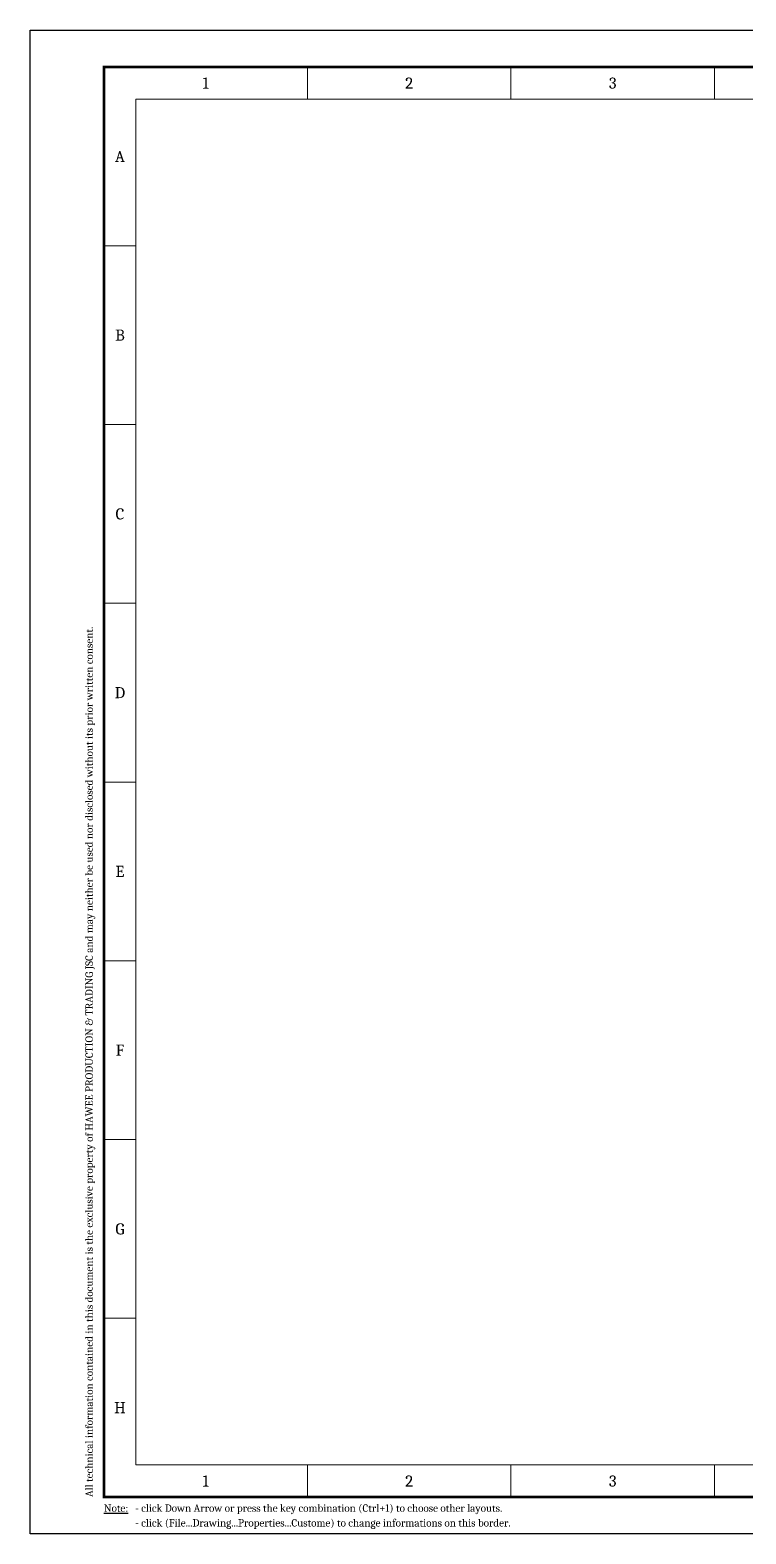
# Model space of a CAD drawing. Header units: millimetres. Extents: x -116965 to 323937, y 291661 to 566926.
# Drawn here: x -15546 to -13698, y 300387 to 304268 of the extents above; entities that cross this region are included whole.
import ezdxf
from ezdxf.enums import TextEntityAlignment as Align

# ---------------------------------------------------------------- set-up
doc = ezdxf.new("R2010")
doc.units = ezdxf.units.MM
doc.layers.get('0').update_dxf_attribs({"lineweight": 18})
doc.styles.add('hwBorder', font='Cambria.ttf')

# ---------------------------------------------------------------- blocks, each defined once
blk = doc.blocks.new('*U1980')
at = {"color": 5}
for p, q in [((37.57, 198.62), (37.57, 194.28)), ((65.14, 198.62), (65.14, 194.28)), ((92.7, 198.62), (92.7, 194.28)), ((10, 174.42), (14.34, 174.42)), ((10, 150.22), (14.34, 150.22)), ((10, 126.01), (14.34, 126.01)), ((10, 101.81), (14.34, 101.81)), ((10, 77.61), (14.34, 77.61)), ((10, 53.41), (14.34, 53.41)), ((10, 29.2), (14.34, 29.2)), ((37.57, 5), (37.57, 9.34)), ((65.14, 5), (65.14, 9.34)), ((92.7, 5), (92.7, 9.34))]:
    blk.add_line(p, q, dxfattribs=at)
at = {"color": 5, "const_width": 0.35}
blk.add_lwpolyline([(10, 198.62), (285.68, 198.62), (285.68, 5), (10, 5)], close=True, dxfattribs=at)
at = {"color": 5}
blk.add_lwpolyline([(14.34, 194.28), (281.34, 194.28), (281.34, 9.34), (14.34, 9.34)], close=True, dxfattribs=at)
at = {"layer": 'Defpoints', "color": 4}
blk.add_lwpolyline([(0, 203.62), (290.68, 203.62), (290.68, 0), (0, 0)], close=True, dxfattribs=at)
at = {"color": 253, "style": 'hwBorder'}
for s, p in [('1', (23.78, 196.45)), ('2', (51.35, 196.45)), ('3', (78.92, 196.45)), ('A', (12.17, 186.52)), ('B', (12.17, 162.32)), ('C', (12.17, 138.11)), ('D', (12.17, 113.91)), ('E', (12.17, 89.71)), ('F', (12.17, 65.51)), ('G', (12.17, 41.3)), ('H', (12.17, 17.1)), ('1', (23.78, 7.17)), ('2', (51.35, 7.17)), ('3', (78.92, 7.17))]:
    blk.add_text(s, height=1.5, dxfattribs=at).set_placement(p, align=Align.MIDDLE_CENTER)
blk.add_text('All technical information contained in this document is the exclusive property of HAWEE PRODUCTION & TRADING JSC and may neither be used nor disclosed without its prior written consent. ', height=1, rotation=90, dxfattribs=at).set_placement((8, 5), align=Align.MIDDLE_LEFT)
at = {"color": 6, "style": 'hwBorder', "flags": 8}
for tag, p in [("DWG'SNAME", (266.34, 59)), ("DWG'SCODE2", (266.34, 51.05))]:
    blk.add_attdef(tag, text='', height=1.5, dxfattribs=at).set_placement(p, align=Align.MIDDLE_CENTER)
at = {"color": 253, "style": 'hwBorder', "flags": 8}
for tag, p in [('REV_0', (253.34, 43.79)), ('REV_MODIFY0', (264.34, 44.1)), ('REV_DATE0', (277.34, 44.1)), ('REV_1', (253.34, 40.48)), ('REV_MODIFY1', (264.34, 40.79)), ('REV_DATE1', (277.34, 40.79)), ('REV_2', (253.34, 37.17)), ('REV_MODIFY2', (264.34, 37.48)), ('REV_DATE2', (277.34, 37.48)), ('REV_MODIFY3', (264.34, 34.17)), ('REV_DATE3', (277.34, 34.17)), ('REV_3', (253.34, 33.86)), ('REV_4', (253.34, 30.55)), ('REV_MODIFY4', (264.34, 30.86)), ('REV_DATE4', (277.34, 30.86))]:
    blk.add_attdef(tag, text='', height=1, dxfattribs=at).set_placement(p, align=Align.MIDDLE_CENTER)
at = {"color": 6, "style": 'hwBorder', "flags": 8}
for tag, p in [('TOLERANCE', (261.54, 27.22)), ('PAGE', (259.34, 15.3))]:
    blk.add_attdef(tag, text='', height=1.5, dxfattribs=at).set_placement(p, align=Align.MIDDLE_LEFT)
at = {"layer": 'Defpoints', "color": 253, "style": 'hwBorder'}
for s, p in [('%%UNote:', (10, 3.5)), ('- click Down Arrow or press the key combination (Ctrl+1) to choose other layouts.', (14.23, 3.5)), ('- click (File...Drawing...Properties...Custome) to change informations on this border.', (14.23, 1.5))]:
    blk.add_text(s, height=1, dxfattribs=at).set_placement(p, align=Align.MIDDLE_LEFT)

msp = doc.modelspace()

# ---------------------------------------------------------------- block references
at = {"ltscale": 5, "xscale": 19.06208696931636, "yscale": 19.06208696931636, "zscale": 19.06208696931636}
msp.add_blockref('*U1980', (-15546.117282, 300386.757971), dxfattribs=at)

doc.saveas('drawing.dxf')
